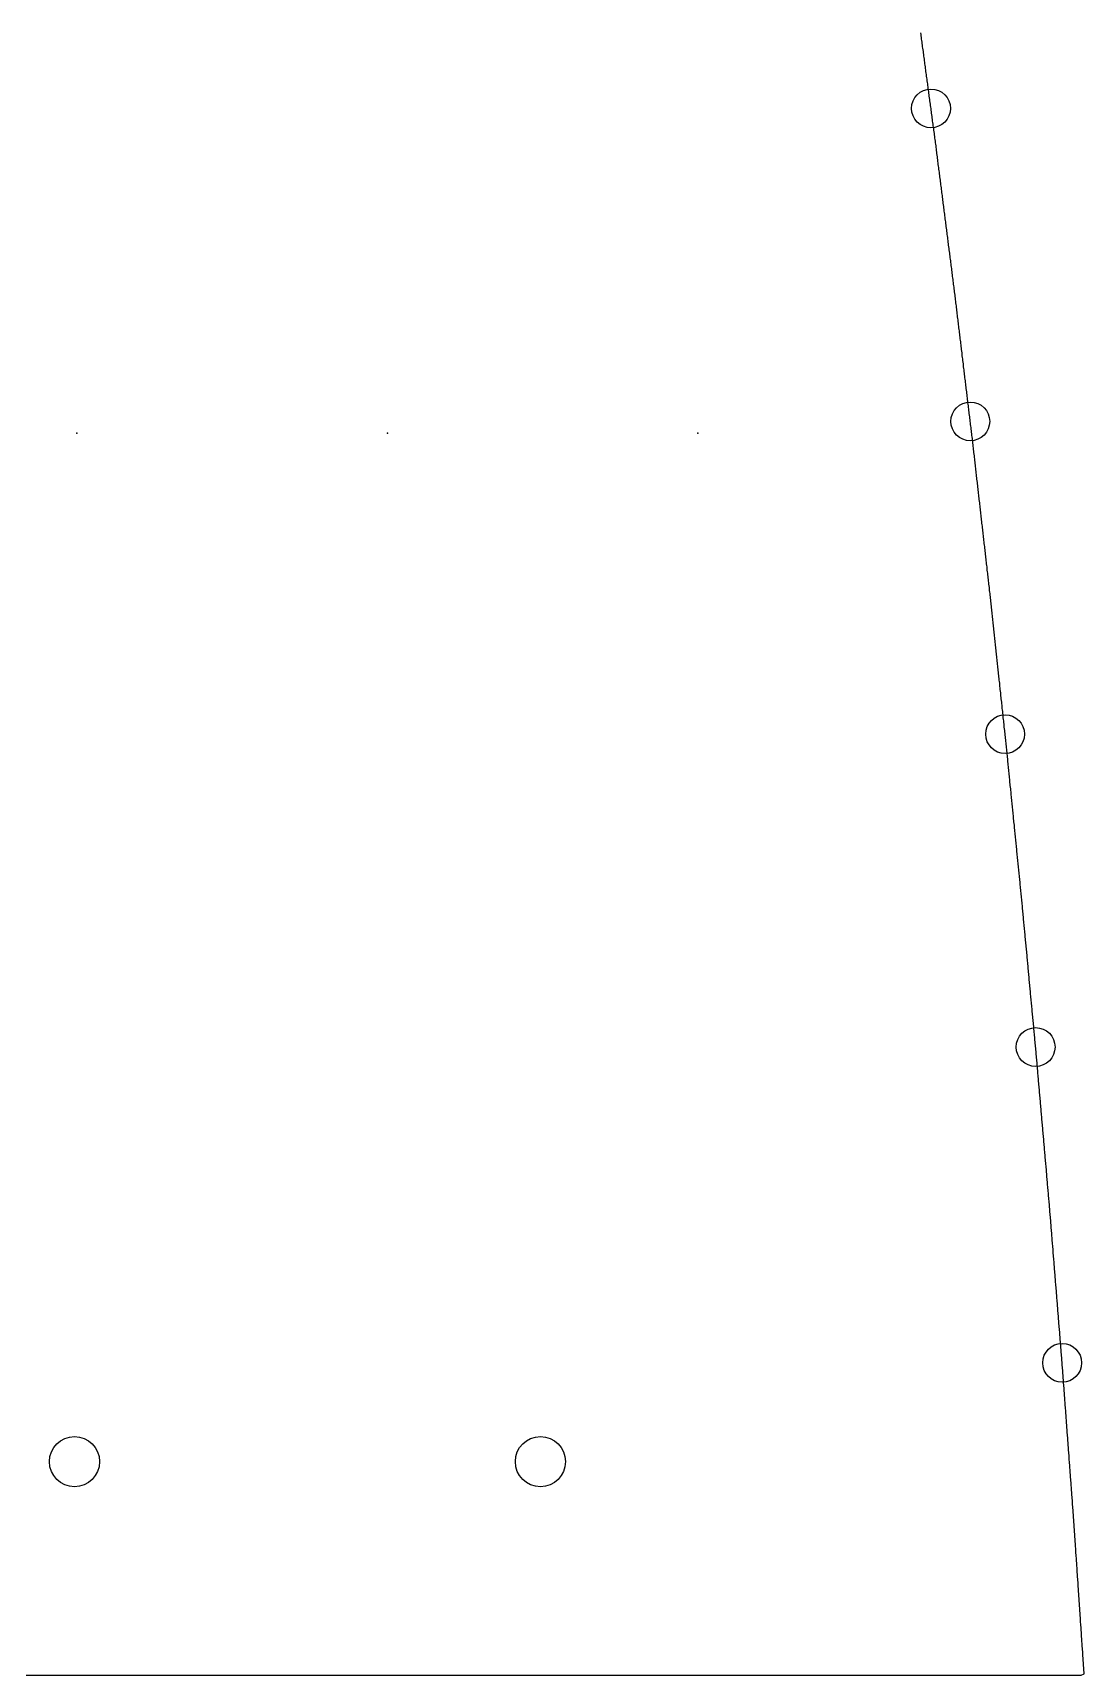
# Model space of a CAD drawing. Extents: x 1 to 322, y 1 to 270.
# Drawn here: x 308.7 to 322.24, y 1.14 to 22.29 of the extents above; entities that cross this region are included whole.
import ezdxf

# ---------------------------------------------------------------- set-up
doc = ezdxf.new("R2010")
doc.units = 0
doc.layers.get('0').update_dxf_attribs({"linetype": 'CONTINUOUS'})
doc.layers.add('DRILLING', color=3, linetype='CONTINUOUS')
doc.layers.add('RIB_INDICATION', color=1, linetype='CONTINUOUS')

# ---------------------------------------------------------------- blocks, each defined once
blk = doc.blocks.new('*U150')
at = {"layer": 'DRILLING'}
blk.add_point((0, 0), dxfattribs=at)
blk = doc.blocks.new('*U151')
at = {"layer": 'DRILLING', "color": 0, "linetype": 'BYBLOCK'}
for p in [(0, 0), (4, 0), (8, 0)]:
    blk.add_blockref('*U150', p, dxfattribs=at)

msp = doc.modelspace()

# ---------------------------------------------------------------- linework, layer by layer
msp.add_polyline3d([(308.618, 1.13759, 0), (308.823, 1.13759, 0), (309.029, 1.13759, 0), (309.235, 1.13759, 0), (309.441, 1.13759, 0), (309.647, 1.13759, 0), (309.853, 1.13759, 0), (310.059, 1.13759, 0), (310.264, 1.13759, 0), (310.47, 1.13759, 0), (310.676, 1.13759, 0), (310.882, 1.13759, 0), (311.088, 1.13759, 0), (311.294, 1.13759, 0), (311.5, 1.13759, 0), (311.705, 1.13759, 0), (311.911, 1.13759, 0), (312.117, 1.13759, 0), (312.323, 1.13759, 0), (312.529, 1.13759, 0), (312.735, 1.13759, 0), (312.941, 1.13759, 0), (313.146, 1.13759, 0), (313.352, 1.13759, 0), (313.558, 1.13759, 0), (313.764, 1.13759, 0), (313.97, 1.13759, 0), (314.176, 1.13759, 0), (314.382, 1.13759, 0), (314.587, 1.13759, 0), (314.793, 1.13759, 0), (314.999, 1.13759, 0), (315.205, 1.13759, 0), (315.411, 1.13759, 0), (315.617, 1.13759, 0), (315.823, 1.13759, 0), (316.028, 1.13759, 0), (316.234, 1.13759, 0), (316.44, 1.13759, 0), (316.646, 1.13759, 0), (316.852, 1.13759, 0), (317.058, 1.13759, 0), (317.264, 1.13759, 0), (317.469, 1.13759, 0), (317.675, 1.13759, 0), (317.881, 1.13759, 0), (318.087, 1.13759, 0), (318.293, 1.13759, 0), (318.499, 1.13759, 0), (318.705, 1.13759, 0), (318.911, 1.13759, 0), (319.116, 1.13759, 0), (319.322, 1.13759, 0), (319.528, 1.13759, 0), (319.734, 1.13759, 0), (319.94, 1.13759, 0), (320.146, 1.13759, 0), (320.352, 1.13759, 0), (320.557, 1.13759, 0), (320.763, 1.13759, 0), (320.969, 1.13759, 0), (321.175, 1.13759, 0), (321.381, 1.13759, 0), (321.587, 1.13759, 0), (321.793, 1.13759, 0), (321.998, 1.13759, 0), (322.204, 1.13759, 0), (322.244, 1.15417, 0), (322.243, 1.17491, 0), (322.241, 1.19564, 0), (322.24, 1.21637, 0), (322.239, 1.2371, 0), (322.237, 1.25783, 0), (322.236, 1.27857, 0), (322.234, 1.2993, 0), (322.233, 1.32003, 0), (322.232, 1.34076, 0), (322.23, 1.36149, 0), (322.229, 1.38223, 0), (322.227, 1.40296, 0), (322.226, 1.42369, 0), (322.225, 1.44442, 0), (322.223, 1.46515, 0), (322.222, 1.48589, 0), (322.22, 1.50662, 0), (322.219, 1.52735, 0), (322.218, 1.54808, 0), (322.216, 1.56881, 0), (322.215, 1.58955, 0), (322.213, 1.61028, 0), (322.212, 1.63101, 0), (322.211, 1.65174, 0), (322.209, 1.67247, 0), (322.208, 1.69321, 0), (322.206, 1.71394, 0), (322.205, 1.73467, 0), (322.204, 1.7554, 0), (322.202, 1.77613, 0), (322.201, 1.79687, 0), (322.199, 1.8176, 0), (322.198, 1.83833, 0), (322.197, 1.85906, 0), (322.195, 1.87979, 0), (322.194, 1.90053, 0), (322.193, 1.92126, 0), (322.191, 1.94199, 0), (322.19, 1.96272, 0), (322.188, 1.98346, 0), (322.187, 2.00419, 0), (322.186, 2.02492, 0), (322.184, 2.04565, 0), (322.183, 2.06638, 0), (322.181, 2.08712, 0), (322.18, 2.10785, 0), (322.179, 2.12858, 0), (322.177, 2.14931, 0), (322.176, 2.17004, 0), (322.174, 2.19078, 0), (322.173, 2.21151, 0), (322.172, 2.23224, 0), (322.17, 2.25297, 0), (322.169, 2.2737, 0), (322.167, 2.29444, 0), (322.166, 2.31517, 0), (322.165, 2.3359, 0), (322.163, 2.35663, 0), (322.162, 2.37736, 0), (322.16, 2.3981, 0), (322.159, 2.41883, 0), (322.158, 2.43956, 0), (322.156, 2.46029, 0), (322.155, 2.48102, 0), (322.153, 2.50176, 0), (322.152, 2.52249, 0), (322.151, 2.54322, 0), (322.149, 2.56395, 0), (322.148, 2.58468, 0), (322.146, 2.60542, 0), (322.145, 2.62615, 0), (322.144, 2.64688, 0), (322.142, 2.66761, 0), (322.141, 2.68834, 0), (322.139, 2.70908, 0), (322.138, 2.72981, 0), (322.137, 2.75054, 0), (322.135, 2.77127, 0), (322.134, 2.792, 0), (322.132, 2.81274, 0), (322.131, 2.83347, 0), (322.13, 2.8542, 0), (322.128, 2.87493, 0), (322.127, 2.89567, 0), (322.125, 2.9164, 0), (322.124, 2.93713, 0), (322.123, 2.95786, 0), (322.121, 2.97859, 0), (322.12, 2.99933, 0), (322.118, 3.02006, 0), (322.117, 3.04079, 0), (322.116, 3.06152, 0), (322.114, 3.08225, 0), (322.113, 3.10299, 0), (322.111, 3.12372, 0), (322.11, 3.14445, 0), (322.108, 3.16513, 0), (322.107, 3.18579, 0), (322.105, 3.20644, 0), (322.104, 3.22709, 0), (322.102, 3.24774, 0), (322.101, 3.2684, 0), (322.099, 3.28905, 0), (322.098, 3.3097, 0), (322.096, 3.33035, 0), (322.095, 3.35101, 0), (322.093, 3.37166, 0), (322.092, 3.39231, 0), (322.09, 3.41296, 0), (322.089, 3.43362, 0), (322.087, 3.45427, 0), (322.086, 3.47492, 0), (322.084, 3.49557, 0), (322.082, 3.51623, 0), (322.081, 3.53688, 0), (322.079, 3.55753, 0), (322.078, 3.57818, 0), (322.076, 3.59884, 0), (322.075, 3.61949, 0), (322.073, 3.64014, 0), (322.072, 3.66079, 0), (322.07, 3.68145, 0), (322.069, 3.7021, 0), (322.067, 3.72275, 0), (322.066, 3.7434, 0), (322.064, 3.76405, 0), (322.063, 3.78471, 0), (322.061, 3.80536, 0), (322.06, 3.82601, 0), (322.058, 3.84666, 0), (322.056, 3.86732, 0), (322.055, 3.88797, 0), (322.053, 3.90862, 0), (322.052, 3.92927, 0), (322.05, 3.94993, 0), (322.049, 3.97058, 0), (322.047, 3.99123, 0), (322.046, 4.01188, 0), (322.044, 4.03254, 0), (322.043, 4.05319, 0), (322.041, 4.07384, 0), (322.04, 4.09449, 0), (322.038, 4.11515, 0), (322.037, 4.1358, 0), (322.035, 4.15645, 0), (322.034, 4.1771, 0), (322.032, 4.19776, 0), (322.031, 4.21841, 0), (322.029, 4.23906, 0), (322.027, 4.25971, 0), (322.026, 4.28037, 0), (322.024, 4.30102, 0), (322.023, 4.32167, 0), (322.021, 4.34232, 0), (322.02, 4.36298, 0), (322.018, 4.38363, 0), (322.017, 4.40428, 0), (322.015, 4.42493, 0), (322.014, 4.44559, 0), (322.012, 4.46624, 0), (322.011, 4.48689, 0), (322.009, 4.50754, 0), (322.008, 4.5282, 0), (322.006, 4.54885, 0), (322.005, 4.5695, 0), (322.003, 4.59015, 0), (322.001, 4.61081, 0), (322, 4.63146, 0), (321.998, 4.65211, 0), (321.997, 4.67276, 0), (321.995, 4.69341, 0), (321.994, 4.71407, 0), (321.992, 4.73472, 0), (321.991, 4.75537, 0), (321.989, 4.77602, 0), (321.988, 4.79668, 0), (321.986, 4.81733, 0), (321.985, 4.83798, 0), (321.983, 4.85863, 0), (321.982, 4.87929, 0), (321.98, 4.89994, 0), (321.979, 4.92059, 0), (321.977, 4.94124, 0), (321.975, 4.9619, 0), (321.974, 4.98255, 0), (321.972, 5.0032, 0), (321.971, 5.02385, 0), (321.969, 5.04451, 0), (321.968, 5.06516, 0), (321.966, 5.08581, 0), (321.965, 5.10646, 0), (321.963, 5.12712, 0), (321.962, 5.14777, 0), (321.96, 5.16839, 0), (321.958, 5.18896, 0), (321.957, 5.20953, 0), (321.955, 5.23011, 0), (321.954, 5.25068, 0), (321.952, 5.27125, 0), (321.95, 5.29183, 0), (321.949, 5.3124, 0), (321.947, 5.33297, 0), (321.945, 5.35354, 0), (321.944, 5.37412, 0), (321.942, 5.39469, 0), (321.94, 5.41526, 0), (321.939, 5.43584, 0), (321.937, 5.45641, 0), (321.935, 5.47698, 0), (321.934, 5.49755, 0), (321.932, 5.51813, 0), (321.93, 5.5387, 0), (321.929, 5.55927, 0), (321.927, 5.57985, 0), (321.925, 5.60042, 0), (321.924, 5.62099, 0), (321.922, 5.64156, 0), (321.92, 5.66214, 0), (321.919, 5.68271, 0), (321.917, 5.70328, 0), (321.915, 5.72386, 0), (321.914, 5.74443, 0), (321.912, 5.765, 0), (321.91, 5.78557, 0), (321.909, 5.80615, 0), (321.907, 5.82672, 0), (321.905, 5.84729, 0), (321.904, 5.86787, 0), (321.902, 5.88844, 0), (321.901, 5.90901, 0), (321.899, 5.92958, 0), (321.897, 5.95016, 0), (321.896, 5.97073, 0), (321.894, 5.9913, 0), (321.892, 6.01188, 0), (321.891, 6.03245, 0), (321.889, 6.05302, 0), (321.887, 6.07359, 0), (321.886, 6.09417, 0), (321.884, 6.11474, 0), (321.882, 6.13531, 0), (321.881, 6.15589, 0), (321.879, 6.17646, 0), (321.877, 6.19703, 0), (321.876, 6.2176, 0), (321.874, 6.23818, 0), (321.872, 6.25875, 0), (321.871, 6.27932, 0), (321.869, 6.2999, 0), (321.867, 6.32047, 0), (321.866, 6.34104, 0), (321.864, 6.36161, 0), (321.862, 6.38219, 0), (321.861, 6.40276, 0), (321.859, 6.42333, 0), (321.857, 6.44391, 0), (321.856, 6.46448, 0), (321.854, 6.48505, 0), (321.852, 6.50562, 0), (321.851, 6.5262, 0), (321.849, 6.54677, 0), (321.847, 6.56734, 0), (321.846, 6.58792, 0), (321.844, 6.60849, 0), (321.843, 6.62906, 0), (321.841, 6.64963, 0), (321.839, 6.67021, 0), (321.838, 6.69078, 0), (321.836, 6.71135, 0), (321.834, 6.73192, 0), (321.833, 6.7525, 0), (321.831, 6.77307, 0), (321.829, 6.79364, 0), (321.828, 6.81422, 0), (321.826, 6.83479, 0), (321.824, 6.85536, 0), (321.823, 6.87593, 0), (321.821, 6.89651, 0), (321.819, 6.91708, 0), (321.818, 6.93765, 0), (321.816, 6.95823, 0), (321.814, 6.9788, 0), (321.813, 6.99937, 0), (321.811, 7.01994, 0), (321.809, 7.04052, 0), (321.808, 7.06109, 0), (321.806, 7.08166, 0), (321.804, 7.10224, 0), (321.803, 7.12281, 0), (321.801, 7.14338, 0), (321.799, 7.16394, 0), (321.798, 7.18443, 0), (321.796, 7.20493, 0), (321.794, 7.22542, 0), (321.792, 7.24591, 0), (321.79, 7.2664, 0), (321.789, 7.2869, 0), (321.787, 7.30739, 0), (321.785, 7.32788, 0), (321.783, 7.34838, 0), (321.782, 7.36887, 0), (321.78, 7.38936, 0), (321.778, 7.40986, 0), (321.776, 7.43035, 0), (321.774, 7.45084, 0), (321.773, 7.47134, 0), (321.771, 7.49183, 0), (321.769, 7.51232, 0), (321.767, 7.53282, 0), (321.765, 7.55331, 0), (321.764, 7.5738, 0), (321.762, 7.5943, 0), (321.76, 7.61479, 0), (321.758, 7.63528, 0), (321.757, 7.65578, 0), (321.755, 7.67627, 0), (321.753, 7.69676, 0), (321.751, 7.71726, 0), (321.749, 7.73775, 0), (321.748, 7.75824, 0), (321.746, 7.77874, 0), (321.744, 7.79923, 0), (321.742, 7.81972, 0), (321.74, 7.84022, 0), (321.739, 7.86071, 0), (321.737, 7.8812, 0), (321.735, 7.9017, 0), (321.733, 7.92219, 0), (321.732, 7.94268, 0), (321.73, 7.96317, 0), (321.728, 7.98367, 0), (321.726, 8.00416, 0), (321.724, 8.02465, 0), (321.723, 8.04515, 0), (321.721, 8.06564, 0), (321.719, 8.08613, 0), (321.717, 8.10663, 0), (321.715, 8.12712, 0), (321.714, 8.14761, 0), (321.712, 8.16811, 0), (321.71, 8.1886, 0), (321.708, 8.20909, 0), (321.707, 8.22959, 0), (321.705, 8.25008, 0), (321.703, 8.27057, 0), (321.701, 8.29107, 0), (321.699, 8.31156, 0), (321.698, 8.33205, 0), (321.696, 8.35255, 0), (321.694, 8.37304, 0), (321.692, 8.39353, 0), (321.69, 8.41403, 0), (321.689, 8.43452, 0), (321.687, 8.45501, 0), (321.685, 8.47551, 0), (321.683, 8.496, 0), (321.682, 8.51649, 0), (321.68, 8.53699, 0), (321.678, 8.55748, 0), (321.676, 8.57797, 0), (321.674, 8.59847, 0), (321.673, 8.61896, 0), (321.671, 8.63945, 0), (321.669, 8.65994, 0), (321.667, 8.68044, 0), (321.665, 8.70093, 0), (321.664, 8.72142, 0), (321.662, 8.74192, 0), (321.66, 8.76241, 0), (321.658, 8.7829, 0), (321.657, 8.8034, 0), (321.655, 8.82389, 0), (321.653, 8.84438, 0), (321.651, 8.86488, 0), (321.649, 8.88537, 0), (321.648, 8.90586, 0), (321.646, 8.92636, 0), (321.644, 8.94685, 0), (321.642, 8.96734, 0), (321.641, 8.98784, 0), (321.639, 9.00833, 0), (321.637, 9.02882, 0), (321.635, 9.04932, 0), (321.633, 9.06981, 0), (321.632, 9.0903, 0), (321.63, 9.1108, 0), (321.628, 9.13129, 0), (321.626, 9.15178, 0), (321.624, 9.1722, 0), (321.622, 9.19261, 0), (321.62, 9.21302, 0), (321.619, 9.23344, 0), (321.617, 9.25385, 0), (321.615, 9.27426, 0), (321.613, 9.29468, 0), (321.611, 9.31509, 0), (321.609, 9.33551, 0), (321.607, 9.35592, 0), (321.605, 9.37633, 0), (321.603, 9.39675, 0), (321.601, 9.41716, 0), (321.599, 9.43757, 0), (321.598, 9.45799, 0), (321.596, 9.4784, 0), (321.594, 9.49881, 0), (321.592, 9.51923, 0), (321.59, 9.53964, 0), (321.588, 9.56006, 0), (321.586, 9.58047, 0), (321.584, 9.60088, 0), (321.582, 9.6213, 0), (321.58, 9.64171, 0), (321.578, 9.66212, 0), (321.576, 9.68254, 0), (321.575, 9.70295, 0), (321.573, 9.72336, 0), (321.571, 9.74378, 0), (321.569, 9.76419, 0), (321.567, 9.78461, 0), (321.565, 9.80502, 0), (321.563, 9.82543, 0), (321.561, 9.84585, 0), (321.559, 9.86626, 0), (321.557, 9.88667, 0), (321.555, 9.90709, 0), (321.553, 9.9275, 0), (321.552, 9.94791, 0), (321.55, 9.96833, 0), (321.548, 9.98874, 0), (321.546, 10.0092, 0), (321.544, 10.0296, 0), (321.542, 10.05, 0), (321.54, 10.0704, 0), (321.538, 10.0908, 0), (321.536, 10.1112, 0), (321.534, 10.1316, 0), (321.532, 10.1521, 0), (321.531, 10.1725, 0), (321.529, 10.1929, 0), (321.527, 10.2133, 0), (321.525, 10.2337, 0), (321.523, 10.2541, 0), (321.521, 10.2745, 0), (321.519, 10.2949, 0), (321.517, 10.3154, 0), (321.515, 10.3358, 0), (321.513, 10.3562, 0), (321.511, 10.3766, 0), (321.509, 10.397, 0), (321.508, 10.4174, 0), (321.506, 10.4378, 0), (321.504, 10.4583, 0), (321.502, 10.4787, 0), (321.5, 10.4991, 0), (321.498, 10.5195, 0), (321.496, 10.5399, 0), (321.494, 10.5603, 0), (321.492, 10.5807, 0), (321.49, 10.6012, 0), (321.488, 10.6216, 0), (321.486, 10.642, 0), (321.485, 10.6624, 0), (321.483, 10.6828, 0), (321.481, 10.7032, 0), (321.479, 10.7236, 0), (321.477, 10.744, 0), (321.475, 10.7645, 0), (321.473, 10.7849, 0), (321.471, 10.8053, 0), (321.469, 10.8257, 0), (321.467, 10.8461, 0), (321.465, 10.8665, 0), (321.464, 10.8869, 0), (321.462, 10.9074, 0), (321.46, 10.9278, 0), (321.458, 10.9482, 0), (321.456, 10.9686, 0), (321.454, 10.989, 0), (321.452, 11.0094, 0), (321.45, 11.0298, 0), (321.448, 11.0503, 0), (321.446, 11.0707, 0), (321.444, 11.0911, 0), (321.442, 11.1115, 0), (321.441, 11.1319, 0), (321.439, 11.1523, 0), (321.436, 11.1726, 0), (321.434, 11.1929, 0), (321.432, 11.2133, 0), (321.43, 11.2336, 0), (321.428, 11.2539, 0), (321.426, 11.2743, 0), (321.424, 11.2946, 0), (321.422, 11.3149, 0), (321.42, 11.3353, 0), (321.418, 11.3556, 0), (321.416, 11.3759, 0), (321.414, 11.3963, 0), (321.412, 11.4166, 0), (321.41, 11.4369, 0), (321.408, 11.4573, 0), (321.406, 11.4776, 0), (321.404, 11.4979, 0), (321.402, 11.5183, 0), (321.4, 11.5386, 0), (321.398, 11.5589, 0), (321.396, 11.5793, 0), (321.394, 11.5996, 0), (321.392, 11.6199, 0), (321.39, 11.6403, 0), (321.387, 11.6606, 0), (321.385, 11.6809, 0), (321.383, 11.7013, 0), (321.381, 11.7216, 0), (321.379, 11.7419, 0), (321.377, 11.7623, 0), (321.375, 11.7826, 0), (321.373, 11.8029, 0), (321.371, 11.8233, 0), (321.369, 11.8436, 0), (321.367, 11.8639, 0), (321.365, 11.8843, 0), (321.363, 11.9046, 0), (321.361, 11.9249, 0), (321.359, 11.9453, 0), (321.357, 11.9656, 0), (321.355, 11.9859, 0), (321.353, 12.0063, 0), (321.351, 12.0266, 0), (321.349, 12.047, 0), (321.347, 12.0673, 0), (321.345, 12.0876, 0), (321.343, 12.108, 0), (321.34, 12.1283, 0), (321.338, 12.1486, 0), (321.336, 12.169, 0), (321.334, 12.1893, 0), (321.332, 12.2096, 0), (321.33, 12.23, 0), (321.328, 12.2503, 0), (321.326, 12.2706, 0), (321.324, 12.291, 0), (321.322, 12.3113, 0), (321.32, 12.3316, 0), (321.318, 12.352, 0), (321.316, 12.3723, 0), (321.314, 12.3926, 0), (321.312, 12.413, 0), (321.31, 12.4333, 0), (321.308, 12.4536, 0), (321.306, 12.474, 0), (321.304, 12.4943, 0), (321.302, 12.5146, 0), (321.3, 12.535, 0), (321.298, 12.5553, 0), (321.296, 12.5756, 0), (321.293, 12.596, 0), (321.291, 12.6163, 0), (321.289, 12.6366, 0), (321.287, 12.657, 0), (321.285, 12.6773, 0), (321.283, 12.6976, 0), (321.281, 12.718, 0), (321.279, 12.7383, 0), (321.277, 12.7586, 0), (321.275, 12.779, 0), (321.273, 12.7993, 0), (321.271, 12.8196, 0), (321.269, 12.84, 0), (321.267, 12.8603, 0), (321.265, 12.8806, 0), (321.263, 12.901, 0), (321.261, 12.9213, 0), (321.259, 12.9416, 0), (321.257, 12.962, 0), (321.255, 12.9823, 0), (321.253, 13.0027, 0), (321.251, 13.023, 0), (321.249, 13.0433, 0), (321.247, 13.0637, 0), (321.244, 13.084, 0), (321.242, 13.1043, 0), (321.24, 13.1246, 0), (321.238, 13.1449, 0), (321.236, 13.1651, 0), (321.234, 13.1854, 0), (321.232, 13.2056, 0), (321.229, 13.2259, 0), (321.227, 13.2461, 0), (321.225, 13.2664, 0), (321.223, 13.2866, 0), (321.221, 13.3069, 0), (321.219, 13.3272, 0), (321.216, 13.3474, 0), (321.214, 13.3677, 0), (321.212, 13.3879, 0), (321.21, 13.4082, 0), (321.208, 13.4284, 0), (321.206, 13.4487, 0), (321.203, 13.4689, 0), (321.201, 13.4892, 0), (321.199, 13.5094, 0), (321.197, 13.5297, 0), (321.195, 13.55, 0), (321.193, 13.5702, 0), (321.19, 13.5905, 0), (321.188, 13.6107, 0), (321.186, 13.631, 0), (321.184, 13.6512, 0), (321.182, 13.6715, 0), (321.18, 13.6917, 0), (321.177, 13.712, 0), (321.175, 13.7322, 0), (321.173, 13.7525, 0), (321.171, 13.7727, 0), (321.169, 13.793, 0), (321.166, 13.8133, 0), (321.164, 13.8335, 0), (321.162, 13.8538, 0), (321.16, 13.874, 0), (321.158, 13.8943, 0), (321.156, 13.9145, 0), (321.153, 13.9348, 0), (321.151, 13.955, 0), (321.149, 13.9753, 0), (321.147, 13.9955, 0), (321.145, 14.0158, 0), (321.143, 14.0361, 0), (321.14, 14.0563, 0), (321.138, 14.0766, 0), (321.136, 14.0968, 0), (321.134, 14.1171, 0), (321.132, 14.1373, 0), (321.13, 14.1576, 0), (321.127, 14.1778, 0), (321.125, 14.1981, 0), (321.123, 14.2183, 0), (321.121, 14.2386, 0), (321.119, 14.2589, 0), (321.117, 14.2791, 0), (321.114, 14.2994, 0), (321.112, 14.3196, 0), (321.11, 14.3399, 0), (321.108, 14.3601, 0), (321.106, 14.3804, 0), (321.104, 14.4006, 0), (321.101, 14.4209, 0), (321.099, 14.4411, 0), (321.097, 14.4614, 0), (321.095, 14.4817, 0), (321.093, 14.5019, 0), (321.09, 14.5222, 0), (321.088, 14.5424, 0), (321.086, 14.5627, 0), (321.084, 14.5829, 0), (321.082, 14.6032, 0), (321.08, 14.6234, 0), (321.077, 14.6437, 0), (321.075, 14.6639, 0), (321.073, 14.6842, 0), (321.071, 14.7045, 0), (321.069, 14.7247, 0), (321.067, 14.745, 0), (321.064, 14.7652, 0), (321.062, 14.7855, 0), (321.06, 14.8057, 0), (321.058, 14.826, 0), (321.056, 14.8462, 0), (321.054, 14.8665, 0), (321.051, 14.8867, 0), (321.049, 14.907, 0), (321.047, 14.9273, 0), (321.045, 14.9475, 0), (321.043, 14.9678, 0), (321.041, 14.988, 0), (321.038, 15.0083, 0), (321.036, 15.0285, 0), (321.034, 15.0488, 0), (321.032, 15.069, 0), (321.03, 15.0893, 0), (321.027, 15.1094, 0), (321.025, 15.1296, 0), (321.023, 15.1498, 0), (321.02, 15.17, 0), (321.018, 15.1901, 0), (321.016, 15.2103, 0), (321.014, 15.2305, 0), (321.011, 15.2507, 0), (321.009, 15.2708, 0), (321.007, 15.291, 0), (321.004, 15.3112, 0), (321.002, 15.3314, 0), (321, 15.3515, 0), (320.997, 15.3717, 0), (320.995, 15.3919, 0), (320.993, 15.4121, 0), (320.991, 15.4322, 0), (320.988, 15.4524, 0), (320.986, 15.4726, 0), (320.984, 15.4928, 0), (320.981, 15.5129, 0), (320.979, 15.5331, 0), (320.977, 15.5533, 0), (320.974, 15.5735, 0), (320.972, 15.5936, 0), (320.97, 15.6138, 0), (320.968, 15.634, 0), (320.965, 15.6541, 0), (320.963, 15.6743, 0), (320.961, 15.6945, 0), (320.958, 15.7147, 0), (320.956, 15.7348, 0), (320.954, 15.755, 0), (320.951, 15.7752, 0), (320.949, 15.7954, 0), (320.947, 15.8155, 0), (320.945, 15.8357, 0), (320.942, 15.8559, 0), (320.94, 15.8761, 0), (320.938, 15.8962, 0), (320.935, 15.9164, 0), (320.933, 15.9366, 0), (320.931, 15.9568, 0), (320.928, 15.9769, 0), (320.926, 15.9971, 0), (320.924, 16.0173, 0), (320.922, 16.0375, 0), (320.919, 16.0576, 0), (320.917, 16.0778, 0), (320.915, 16.098, 0), (320.912, 16.1182, 0), (320.91, 16.1383, 0), (320.908, 16.1585, 0), (320.905, 16.1787, 0), (320.903, 16.1989, 0), (320.901, 16.219, 0), (320.899, 16.2392, 0), (320.896, 16.2594, 0), (320.894, 16.2796, 0), (320.892, 16.2997, 0), (320.889, 16.3199, 0), (320.887, 16.3401, 0), (320.885, 16.3603, 0), (320.882, 16.3804, 0), (320.88, 16.4006, 0), (320.878, 16.4208, 0), (320.876, 16.441, 0), (320.873, 16.4611, 0), (320.871, 16.4813, 0), (320.869, 16.5015, 0), (320.866, 16.5217, 0), (320.864, 16.5418, 0), (320.862, 16.562, 0), (320.859, 16.5822, 0), (320.857, 16.6024, 0), (320.855, 16.6225, 0), (320.853, 16.6427, 0), (320.85, 16.6629, 0), (320.848, 16.6831, 0), (320.846, 16.7032, 0), (320.843, 16.7234, 0), (320.841, 16.7436, 0), (320.839, 16.7638, 0), (320.836, 16.7839, 0), (320.834, 16.8041, 0), (320.832, 16.8243, 0), (320.83, 16.8445, 0), (320.827, 16.8646, 0), (320.825, 16.8848, 0), (320.823, 16.905, 0), (320.82, 16.9252, 0), (320.818, 16.9453, 0), (320.816, 16.9655, 0), (320.813, 16.9857, 0), (320.811, 17.0059, 0), (320.809, 17.026, 0), (320.807, 17.0462, 0), (320.804, 17.0663, 0), (320.802, 17.0864, 0), (320.799, 17.1065, 0), (320.797, 17.1266, 0), (320.794, 17.1467, 0), (320.792, 17.1668, 0), (320.79, 17.1869, 0), (320.787, 17.207, 0), (320.785, 17.2271, 0), (320.782, 17.2471, 0), (320.78, 17.2672, 0), (320.777, 17.2873, 0), (320.775, 17.3074, 0), (320.773, 17.3275, 0), (320.77, 17.3476, 0), (320.768, 17.3677, 0), (320.765, 17.3878, 0), (320.763, 17.4079, 0), (320.76, 17.428, 0), (320.758, 17.4481, 0), (320.756, 17.4682, 0), (320.753, 17.4883, 0), (320.751, 17.5084, 0), (320.748, 17.5285, 0), (320.746, 17.5486, 0), (320.743, 17.5687, 0), (320.741, 17.5888, 0), (320.739, 17.6089, 0), (320.736, 17.629, 0), (320.734, 17.6491, 0), (320.731, 17.6691, 0), (320.729, 17.6892, 0), (320.726, 17.7093, 0), (320.724, 17.7294, 0), (320.722, 17.7495, 0), (320.719, 17.7696, 0), (320.717, 17.7897, 0), (320.714, 17.8098, 0), (320.712, 17.8299, 0), (320.709, 17.85, 0), (320.707, 17.8701, 0), (320.705, 17.8902, 0), (320.702, 17.9103, 0), (320.7, 17.9304, 0), (320.697, 17.9505, 0), (320.695, 17.9706, 0), (320.692, 17.9907, 0), (320.69, 18.0108, 0), (320.688, 18.0309, 0), (320.685, 18.051, 0), (320.683, 18.0711, 0), (320.68, 18.0911, 0), (320.678, 18.1112, 0), (320.675, 18.1313, 0), (320.673, 18.1514, 0), (320.671, 18.1715, 0), (320.668, 18.1916, 0), (320.666, 18.2117, 0), (320.663, 18.2318, 0), (320.661, 18.2519, 0), (320.658, 18.272, 0), (320.656, 18.2921, 0), (320.654, 18.3122, 0), (320.651, 18.3323, 0), (320.649, 18.3524, 0), (320.646, 18.3725, 0), (320.644, 18.3926, 0), (320.641, 18.4127, 0), (320.639, 18.4328, 0), (320.637, 18.4529, 0), (320.634, 18.473, 0), (320.632, 18.4931, 0), (320.629, 18.5131, 0), (320.627, 18.5332, 0), (320.624, 18.5533, 0), (320.622, 18.5734, 0), (320.62, 18.5935, 0), (320.617, 18.6136, 0), (320.615, 18.6337, 0), (320.612, 18.6538, 0), (320.61, 18.6739, 0), (320.607, 18.694, 0), (320.605, 18.7141, 0), (320.603, 18.7342, 0), (320.6, 18.7543, 0), (320.598, 18.7744, 0), (320.595, 18.7945, 0), (320.593, 18.8146, 0), (320.59, 18.8347, 0), (320.588, 18.8548, 0), (320.586, 18.8749, 0), (320.583, 18.895, 0), (320.581, 18.9151, 0), (320.578, 18.9351, 0), (320.576, 18.9552, 0), (320.573, 18.9753, 0), (320.571, 18.9954, 0), (320.568, 19.0154, 0), (320.566, 19.0355, 0), (320.563, 19.0555, 0), (320.561, 19.0755, 0), (320.558, 19.0955, 0), (320.556, 19.1155, 0), (320.553, 19.1355, 0), (320.55, 19.1556, 0), (320.548, 19.1756, 0), (320.545, 19.1956, 0), (320.543, 19.2156, 0), (320.54, 19.2356, 0), (320.538, 19.2556, 0), (320.535, 19.2757, 0), (320.533, 19.2957, 0), (320.53, 19.3157, 0), (320.527, 19.3357, 0), (320.525, 19.3557, 0), (320.522, 19.3757, 0), (320.52, 19.3957, 0), (320.517, 19.4158, 0), (320.515, 19.4358, 0), (320.512, 19.4558, 0), (320.51, 19.4758, 0), (320.507, 19.4958, 0), (320.504, 19.5158, 0), (320.502, 19.5359, 0), (320.499, 19.5559, 0), (320.497, 19.5759, 0), (320.494, 19.5959, 0), (320.492, 19.6159, 0), (320.489, 19.6359, 0), (320.487, 19.6559, 0), (320.484, 19.676, 0), (320.481, 19.696, 0), (320.479, 19.716, 0), (320.476, 19.736, 0), (320.474, 19.756, 0), (320.471, 19.776, 0), (320.469, 19.7961, 0), (320.466, 19.8161, 0), (320.464, 19.8361, 0), (320.461, 19.8561, 0), (320.458, 19.8761, 0), (320.456, 19.8961, 0), (320.453, 19.9162, 0), (320.451, 19.9362, 0), (320.448, 19.9562, 0), (320.446, 19.9762, 0), (320.443, 19.9962, 0), (320.441, 20.0162, 0), (320.438, 20.0362, 0), (320.435, 20.0563, 0), (320.433, 20.0763, 0), (320.43, 20.0963, 0), (320.428, 20.1163, 0), (320.425, 20.1363, 0), (320.423, 20.1563, 0), (320.42, 20.1764, 0), (320.418, 20.1964, 0), (320.415, 20.2164, 0), (320.412, 20.2364, 0), (320.41, 20.2564, 0), (320.407, 20.2764, 0), (320.405, 20.2964, 0), (320.402, 20.3165, 0), (320.4, 20.3365, 0), (320.397, 20.3565, 0), (320.394, 20.3765, 0), (320.392, 20.3965, 0), (320.389, 20.4165, 0), (320.387, 20.4366, 0), (320.384, 20.4566, 0), (320.382, 20.4766, 0), (320.379, 20.4966, 0), (320.377, 20.5166, 0), (320.374, 20.5366, 0), (320.371, 20.5567, 0), (320.369, 20.5767, 0), (320.366, 20.5967, 0), (320.364, 20.6167, 0), (320.361, 20.6367, 0), (320.359, 20.6567, 0), (320.356, 20.6767, 0), (320.354, 20.6968, 0), (320.351, 20.7168, 0), (320.348, 20.7368, 0), (320.346, 20.7568, 0), (320.343, 20.7768, 0), (320.341, 20.7968, 0), (320.338, 20.8169, 0), (320.336, 20.8369, 0), (320.333, 20.8569, 0), (320.331, 20.8769, 0), (320.328, 20.8969, 0), (320.325, 20.9169, 0), (320.323, 20.9369, 0), (320.32, 20.9569, 0), (320.318, 20.9768, 0), (320.315, 20.9968, 0), (320.312, 21.0167, 0), (320.309, 21.0366, 0), (320.307, 21.0566, 0), (320.304, 21.0765, 0), (320.301, 21.0965, 0), (320.299, 21.1164, 0), (320.296, 21.1363, 0), (320.293, 21.1563, 0), (320.291, 21.1762, 0), (320.288, 21.1961, 0), (320.285, 21.2161, 0), (320.283, 21.236, 0), (320.28, 21.2559, 0), (320.277, 21.2759, 0), (320.275, 21.2958, 0), (320.272, 21.3157, 0), (320.269, 21.3357, 0), (320.267, 21.3556, 0), (320.264, 21.3756, 0), (320.261, 21.3955, 0), (320.258, 21.4154, 0), (320.256, 21.4354, 0), (320.253, 21.4553, 0), (320.25, 21.4752, 0), (320.248, 21.4952, 0), (320.245, 21.5151, 0), (320.242, 21.535, 0), (320.24, 21.555, 0), (320.237, 21.5749, 0), (320.234, 21.5949, 0), (320.232, 21.6148, 0), (320.229, 21.6347, 0), (320.226, 21.6547, 0), (320.224, 21.6746, 0), (320.221, 21.6945, 0), (320.218, 21.7145, 0), (320.215, 21.7344, 0), (320.213, 21.7543, 0), (320.21, 21.7743, 0), (320.207, 21.7942, 0), (320.205, 21.8141, 0), (320.202, 21.8341, 0), (320.199, 21.854, 0), (320.197, 21.874, 0), (320.194, 21.8939, 0), (320.191, 21.9138, 0), (320.189, 21.9338, 0), (320.186, 21.9537, 0), (320.183, 21.9736, 0), (320.181, 21.9936, 0), (320.178, 22.0135, 0), (320.175, 22.0334, 0), (320.173, 22.0534, 0), (320.17, 22.0733, 0), (320.167, 22.0933, 0), (320.164, 22.1132, 0), (320.162, 22.1331, 0), (320.159, 22.1531, 0), (320.156, 22.173, 0), (320.154, 22.1929, 0), (320.151, 22.2129, 0), (320.148, 22.2328, 0), (320.146, 22.2527, 0), (320.143, 22.2727, 0), (320.14, 22.2926, 0)])
at = {"layer": 'DRILLING'}
for centre in [(309.2407, 3.88759), (315.2407, 3.88759)]:
    msp.add_circle(centre, 0.3225, dxfattribs=at)
at = {"layer": 'RIB_INDICATION'}
for centre in [(320.27145, 21.31894), (320.77739, 17.28717), (321.22591, 13.25896), (321.61902, 9.2286), (321.96082, 5.16016)]:
    msp.add_circle(centre, 0.25, dxfattribs=at)

# ---------------------------------------------------------------- block references
at = {"layer": 'DRILLING', "xscale": -1}
msp.add_blockref('*U151', (317.27, 17.13759), dxfattribs=at)

doc.saveas('drawing.dxf')
